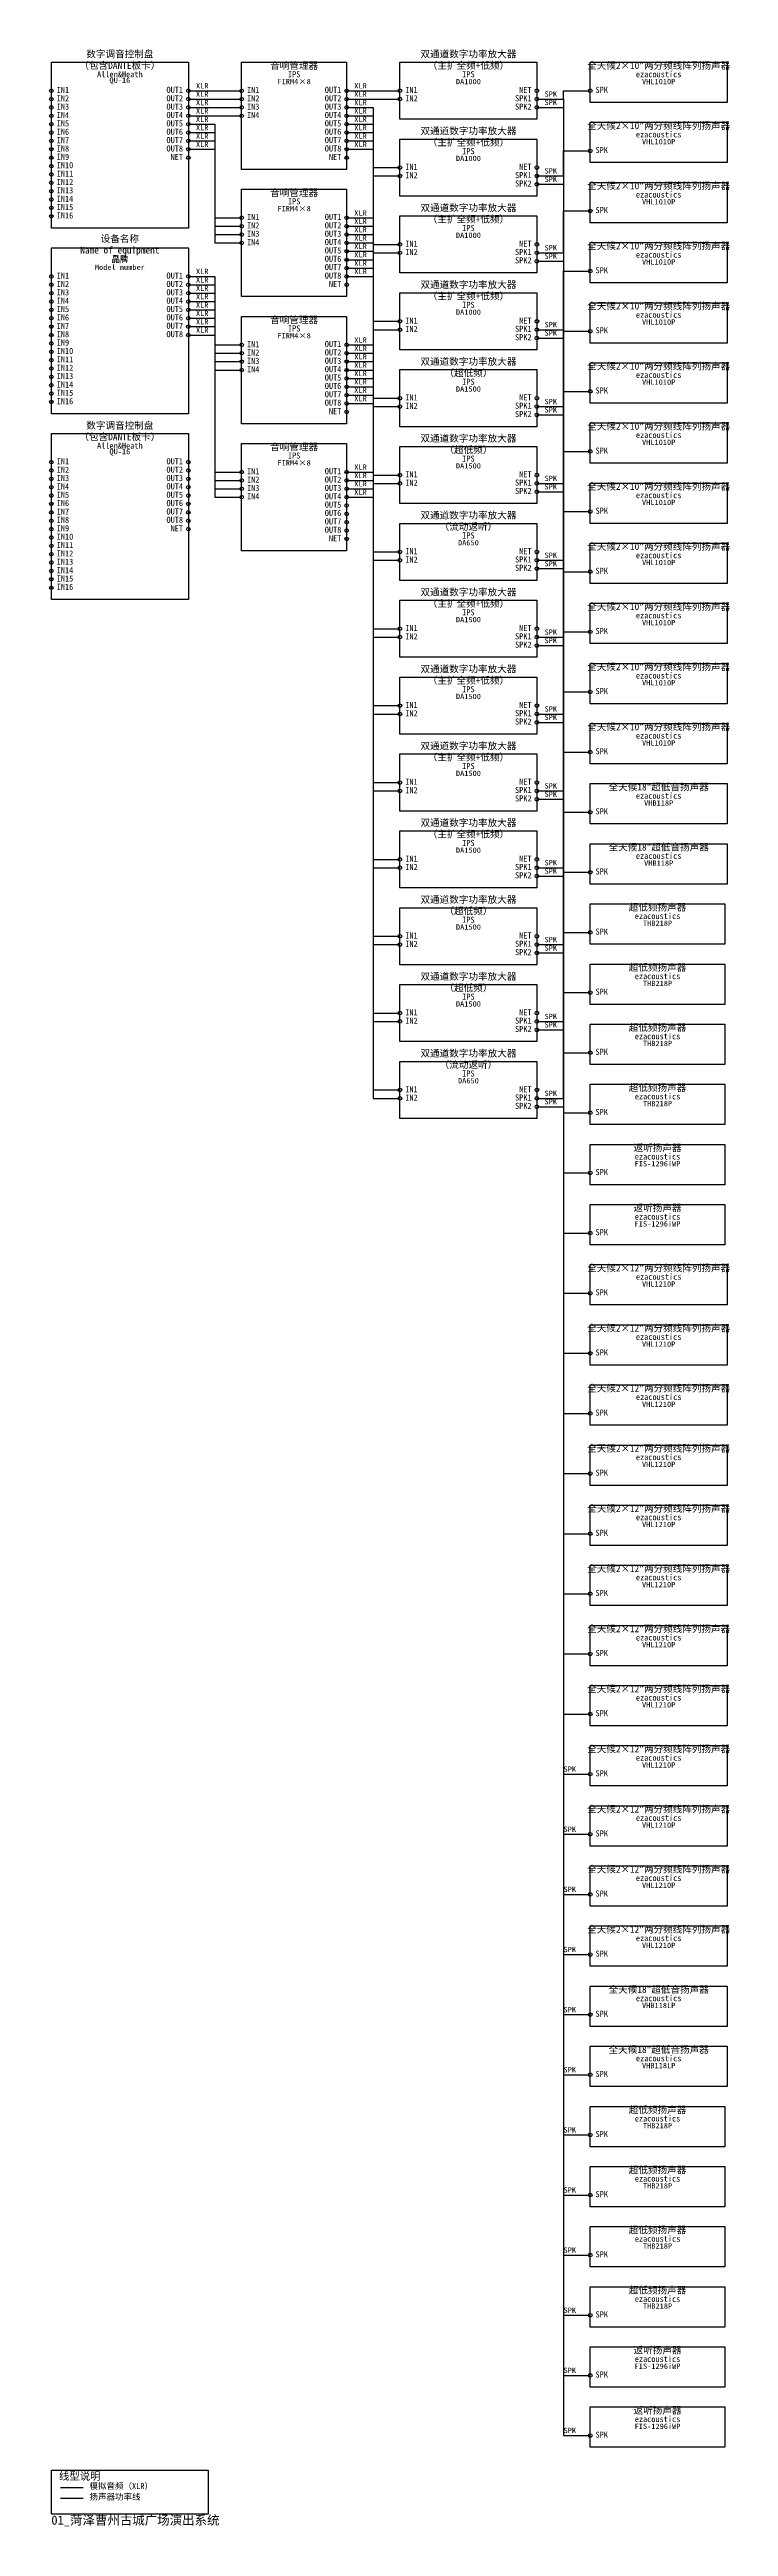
# Model space of a CAD drawing. Header units: metres. Extents: x 38 to 930, y -3278 to -23.
import ezdxf

# ---------------------------------------------------------------- set-up
doc = ezdxf.new("R2010")
doc.units = ezdxf.units.M
for name, color, linetype in [('DEVICES', 7, 'Continuous'), ('LABELS', 7, 'Continuous'), ('LEGEND', 7, 'Continuous'), ('PORTS', 6, 'Continuous'), ('WIRE_LABELS', 7, 'Continuous'), ('WIRES_ANALOG', 4, 'Continuous'), ('WIRES_SPEAKER', 1, 'Continuous')]:
    doc.layers.add(name, color=color, linetype=linetype)
doc.styles.add('CJK', font='simsun.ttc')

msp = doc.modelspace()

# ---------------------------------------------------------------- linework, layer by layer
at = {"layer": 'DEVICES', "color": 7, "lineweight": 25, "true_color": 0xb4b2a9}
for points in [[(40, -40), (220, -40), (220, -258), (40, -258), (40, -40)], [(290, -40), (428, -40), (428, -181), (290, -181), (290, -40)], [(498, -40), (678, -40), (678, -115), (498, -115), (498, -40)], [(748, -40), (928, -40), (928, -93), (748, -93), (748, -40)], [(748, -119), (928, -119), (928, -172), (748, -172), (748, -119)], [(498, -141), (678, -141), (678, -216), (498, -216), (498, -141)], [(290, -207), (428, -207), (428, -348), (290, -348), (290, -207)], [(748, -198), (928, -198), (928, -251), (748, -251), (748, -198)], [(498, -242), (678, -242), (678, -317), (498, -317), (498, -242)], [(40, -284), (220, -284), (220, -502), (40, -502), (40, -284)], [(748, -277), (928, -277), (928, -330), (748, -330), (748, -277)], [(498, -343), (678, -343), (678, -418), (498, -418), (498, -343)], [(748, -356), (928, -356), (928, -409), (748, -409), (748, -356)], [(290, -374), (428, -374), (428, -515), (290, -515), (290, -374)], [(498, -444), (678, -444), (678, -519), (498, -519), (498, -444)], [(748, -435), (928, -435), (928, -488), (748, -488), (748, -435)], [(748, -514), (928, -514), (928, -567), (748, -567), (748, -514)], [(40, -528), (220, -528), (220, -746), (40, -746), (40, -528)], [(290, -541), (428, -541), (428, -682), (290, -682), (290, -541)], [(498, -545), (678, -545), (678, -620), (498, -620), (498, -545)], [(748, -593), (928, -593), (928, -646), (748, -646), (748, -593)], [(498, -646), (678, -646), (678, -721), (498, -721), (498, -646)], [(748, -672), (928, -672), (928, -725), (748, -725), (748, -672)], [(498, -747), (678, -747), (678, -822), (498, -822), (498, -747)], [(748, -751), (928, -751), (928, -804), (748, -804), (748, -751)], [(748, -830), (928, -830), (928, -883), (748, -883), (748, -830)], [(498, -848), (678, -848), (678, -923), (498, -923), (498, -848)], [(748, -909), (928, -909), (928, -962), (748, -962), (748, -909)], [(498, -949), (678, -949), (678, -1024), (498, -1024), (498, -949)], [(748, -988), (928, -988), (928, -1041), (748, -1041), (748, -988)], [(498, -1050), (678, -1050), (678, -1125), (498, -1125), (498, -1050)], [(748, -1067), (928, -1067), (928, -1120), (748, -1120), (748, -1067)], [(498, -1151), (678, -1151), (678, -1226), (498, -1226), (498, -1151)], [(748, -1146), (925, -1146), (925, -1199), (748, -1199), (748, -1146)], [(748, -1225), (925, -1225), (925, -1278), (748, -1278), (748, -1225)], [(498, -1252), (678, -1252), (678, -1327), (498, -1327), (498, -1252)], [(748, -1304), (925, -1304), (925, -1357), (748, -1357), (748, -1304)], [(498, -1353), (678, -1353), (678, -1428), (498, -1428), (498, -1353)], [(748, -1383), (925, -1383), (925, -1436), (748, -1436), (748, -1383)], [(748, -1462), (925, -1462), (925, -1515), (748, -1515), (748, -1462)], [(748, -1541), (925, -1541), (925, -1594), (748, -1594), (748, -1541)], [(748, -1620), (928, -1620), (928, -1673), (748, -1673), (748, -1620)], [(748, -1699), (928, -1699), (928, -1752), (748, -1752), (748, -1699)], [(748, -1778), (928, -1778), (928, -1831), (748, -1831), (748, -1778)], [(748, -1857), (928, -1857), (928, -1910), (748, -1910), (748, -1857)], [(748, -1936), (928, -1936), (928, -1989), (748, -1989), (748, -1936)], [(748, -2015), (928, -2015), (928, -2068), (748, -2068), (748, -2015)], [(748, -2094), (928, -2094), (928, -2147), (748, -2147), (748, -2094)], [(748, -2173), (928, -2173), (928, -2226), (748, -2226), (748, -2173)], [(748, -2252), (928, -2252), (928, -2305), (748, -2305), (748, -2252)], [(748, -2331), (928, -2331), (928, -2384), (748, -2384), (748, -2331)], [(748, -2410), (928, -2410), (928, -2463), (748, -2463), (748, -2410)], [(748, -2489), (928, -2489), (928, -2542), (748, -2542), (748, -2489)], [(748, -2568), (928, -2568), (928, -2621), (748, -2621), (748, -2568)], [(748, -2647), (928, -2647), (928, -2700), (748, -2700), (748, -2647)], [(748, -2726), (925, -2726), (925, -2779), (748, -2779), (748, -2726)], [(748, -2805), (925, -2805), (925, -2858), (748, -2858), (748, -2805)], [(748, -2884), (925, -2884), (925, -2937), (748, -2937), (748, -2884)], [(748, -2963), (925, -2963), (925, -3016), (748, -3016), (748, -2963)], [(748, -3042), (925, -3042), (925, -3095), (748, -3095), (748, -3042)], [(748, -3121), (925, -3121), (925, -3174), (748, -3174), (748, -3121)]]:
    msp.add_lwpolyline(points, dxfattribs=at)
at = {"layer": 'LEGEND', "linetype": 'CONTINUOUS', "true_color": 0x5dcaa5}
msp.add_line((52, -3227), (82, -3227), dxfattribs=at)
at = {"layer": 'LEGEND', "linetype": 'CONTINUOUS', "true_color": 0xe8655a}
msp.add_line((52, -3241), (82, -3241), dxfattribs=at)
at = {"layer": 'LEGEND', "color": 7, "lineweight": 25, "true_color": 0x8a8578}
msp.add_lwpolyline([(40, -3204), (246, -3204), (246, -3262), (40, -3262), (40, -3204)], dxfattribs=at)
at = {"layer": 'PORTS', "true_color": 0x5dcaa5}
for centre in [(40, -77.5), (40, -88.5), (40, -99.5), (220, -77.5), (220, -88.5), (220, -99.5), (290, -77.5), (290, -88.5), (290, -99.5), (428, -77.5), (428, -88.5), (428, -99.5), (498, -77.5), (498, -88.5), (40, -110.5), (40, -121.5), (40, -132.5), (220, -110.5), (220, -121.5), (220, -132.5), (290, -110.5), (428, -110.5), (428, -121.5), (428, -132.5), (40, -143.5), (40, -154.5), (220, -143.5), (220, -154.5), (428, -143.5), (428, -154.5), (40, -165.5), (40, -176.5), (40, -187.5), (498, -178.5), (498, -189.5), (40, -198.5), (40, -209.5), (40, -220.5), (40, -231.5), (40, -242.5), (290, -244.5), (290, -255.5), (428, -244.5), (428, -255.5), (290, -266.5), (290, -277.5), (428, -266.5), (428, -277.5), (428, -288.5), (498, -279.5), (498, -290.5), (40, -321.5), (220, -321.5), (428, -299.5), (428, -310.5), (428, -321.5), (40, -332.5), (40, -343.5), (40, -354.5), (220, -332.5), (220, -343.5), (220, -354.5), (40, -365.5), (40, -376.5), (40, -387.5), (220, -365.5), (220, -376.5), (220, -387.5), (498, -380.5), (498, -391.5), (40, -398.5), (40, -409.5), (40, -420.5), (220, -398.5), (290, -411.5), (290, -422.5), (428, -411.5), (428, -422.5), (40, -431.5), (40, -442.5), (40, -453.5), (290, -433.5), (290, -444.5), (428, -433.5), (428, -444.5), (428, -455.5), (40, -464.5), (40, -475.5), (40, -486.5), (428, -466.5), (428, -477.5), (428, -488.5), (498, -481.5), (498, -492.5), (40, -565.5), (40, -576.5), (40, -587.5), (220, -565.5), (220, -576.5), (220, -587.5), (290, -578.5), (428, -578.5), (498, -582.5), (40, -598.5), (40, -609.5), (40, -620.5), (220, -598.5), (220, -609.5), (220, -620.5), (290, -589.5), (290, -600.5), (290, -611.5), (428, -589.5), (428, -600.5), (428, -611.5), (498, -593.5), (40, -631.5), (40, -642.5), (220, -631.5), (220, -642.5), (428, -622.5), (428, -633.5), (428, -644.5), (40, -653.5), (40, -664.5), (40, -675.5), (428, -655.5), (498, -683.5), (40, -686.5), (40, -697.5), (40, -708.5), (498, -694.5), (40, -719.5), (40, -730.5), (498, -784.5), (498, -795.5), (498, -885.5), (498, -896.5), (498, -986.5), (498, -997.5), (498, -1087.5), (498, -1098.5), (498, -1188.5), (498, -1199.5), (498, -1289.5), (498, -1300.5), (498, -1390.5), (498, -1401.5)]:
    msp.add_circle(centre, 2.4, dxfattribs=at)
at = {"layer": 'PORTS', "true_color": 0xb07cd9}
for centre in [(678, -77.5), (220, -165.5), (428, -165.5), (678, -178.5), (678, -279.5), (428, -332.5), (678, -380.5), (678, -481.5), (428, -499.5), (678, -582.5), (220, -653.5), (428, -666.5), (678, -683.5), (678, -784.5), (678, -885.5), (678, -986.5), (678, -1087.5), (678, -1188.5), (678, -1289.5), (678, -1390.5)]:
    msp.add_circle(centre, 2.4, dxfattribs=at)
at = {"layer": 'PORTS', "true_color": 0xe8655a}
for centre in [(678, -88.5), (678, -99.5), (748, -77.5), (748, -156.5), (678, -189.5), (678, -200.5), (748, -235.5), (678, -290.5), (678, -301.5), (748, -314.5), (678, -391.5), (678, -402.5), (748, -393.5), (748, -472.5), (678, -492.5), (678, -503.5), (748, -551.5), (678, -593.5), (678, -604.5), (748, -630.5), (678, -694.5), (678, -705.5), (748, -709.5), (678, -795.5), (678, -806.5), (748, -788.5), (748, -867.5), (678, -896.5), (678, -907.5), (748, -946.5), (678, -997.5), (678, -1008.5), (748, -1025.5), (678, -1098.5), (748, -1104.5), (678, -1109.5), (678, -1199.5), (748, -1183.5), (678, -1210.5), (748, -1262.5), (678, -1300.5), (678, -1311.5), (748, -1341.5), (678, -1401.5), (678, -1412.5), (748, -1420.5), (748, -1499.5), (748, -1578.5), (748, -1657.5), (748, -1736.5), (748, -1815.5), (748, -1894.5), (748, -1973.5), (748, -2052.5), (748, -2131.5), (748, -2210.5), (748, -2289.5), (748, -2368.5), (748, -2447.5), (748, -2526.5), (748, -2605.5), (748, -2684.5), (748, -2763.5), (748, -2842.5), (748, -2921.5), (748, -3000.5), (748, -3079.5), (748, -3158.5)]:
    msp.add_circle(centre, 2.4, dxfattribs=at)
at = {"layer": 'WIRES_ANALOG', "linetype": 'CONTINUOUS', "true_color": 0x5dcaa5}
for points in [[(220, -77.5), (230, -77.5), (255, -77.5), (255, -77.5), (280, -77.5), (290, -77.5)], [(220, -88.5), (230, -88.5), (255, -88.5), (255, -88.5), (280, -88.5), (290, -88.5)], [(428, -77.5), (438, -77.5), (463, -77.5), (463, -77.5), (488, -77.5), (498, -77.5)], [(428, -88.5), (438, -88.5), (463, -88.5), (463, -88.5), (488, -88.5), (498, -88.5)], [(220, -99.5), (230, -99.5), (255, -99.5), (255, -99.5), (280, -99.5), (290, -99.5)], [(220, -110.5), (230, -110.5), (255, -110.5), (255, -110.5), (280, -110.5), (290, -110.5)], [(220, -121.5), (230, -121.5), (255, -121.5), (255, -244.5), (280, -244.5), (290, -244.5)], [(428, -99.5), (438, -99.5), (463, -99.5), (463, -178.5), (488, -178.5), (498, -178.5)], [(428, -110.5), (438, -110.5), (463, -110.5), (463, -189.5), (488, -189.5), (498, -189.5)], [(428, -121.5), (438, -121.5), (463, -121.5), (463, -279.5), (488, -279.5), (498, -279.5)], [(220, -132.5), (230, -132.5), (255, -132.5), (255, -255.5), (280, -255.5), (290, -255.5)], [(220, -143.5), (230, -143.5), (255, -143.5), (255, -266.5), (280, -266.5), (290, -266.5)], [(220, -154.5), (230, -154.5), (255, -154.5), (255, -277.5), (280, -277.5), (290, -277.5)], [(428, -132.5), (438, -132.5), (463, -132.5), (463, -290.5), (488, -290.5), (498, -290.5)], [(428, -143.5), (438, -143.5), (463, -143.5), (463, -380.5), (488, -380.5), (498, -380.5)], [(428, -154.5), (438, -154.5), (463, -154.5), (463, -391.5), (488, -391.5), (498, -391.5)], [(428, -244.5), (438, -244.5), (463, -244.5), (463, -481.5), (488, -481.5), (498, -481.5)], [(428, -255.5), (438, -255.5), (463, -255.5), (463, -492.5), (488, -492.5), (498, -492.5)], [(428, -266.5), (438, -266.5), (463, -266.5), (463, -582.5), (488, -582.5), (498, -582.5)], [(428, -277.5), (438, -277.5), (463, -277.5), (463, -593.5), (488, -593.5), (498, -593.5)], [(428, -288.5), (438, -288.5), (463, -288.5), (463, -683.5), (488, -683.5), (498, -683.5)], [(220, -321.5), (230, -321.5), (255, -321.5), (255, -411.5), (280, -411.5), (290, -411.5)], [(428, -299.5), (438, -299.5), (463, -299.5), (463, -694.5), (488, -694.5), (498, -694.5)], [(428, -310.5), (438, -310.5), (463, -310.5), (463, -784.5), (488, -784.5), (498, -784.5)], [(428, -321.5), (438, -321.5), (463, -321.5), (463, -795.5), (488, -795.5), (498, -795.5)], [(220, -332.5), (230, -332.5), (255, -332.5), (255, -422.5), (280, -422.5), (290, -422.5)], [(220, -343.5), (230, -343.5), (255, -343.5), (255, -433.5), (280, -433.5), (290, -433.5)], [(220, -354.5), (230, -354.5), (255, -354.5), (255, -444.5), (280, -444.5), (290, -444.5)], [(220, -365.5), (230, -365.5), (255, -365.5), (255, -578.5), (280, -578.5), (290, -578.5)], [(220, -376.5), (230, -376.5), (255, -376.5), (255, -589.5), (280, -589.5), (290, -589.5)], [(220, -387.5), (230, -387.5), (255, -387.5), (255, -600.5), (280, -600.5), (290, -600.5)], [(220, -398.5), (230, -398.5), (255, -398.5), (255, -611.5), (280, -611.5), (290, -611.5)], [(428, -411.5), (438, -411.5), (463, -411.5), (463, -885.5), (488, -885.5), (498, -885.5)], [(428, -422.5), (438, -422.5), (463, -422.5), (463, -896.5), (488, -896.5), (498, -896.5)], [(428, -433.5), (438, -433.5), (463, -433.5), (463, -986.5), (488, -986.5), (498, -986.5)], [(428, -444.5), (438, -444.5), (463, -444.5), (463, -997.5), (488, -997.5), (498, -997.5)], [(428, -455.5), (438, -455.5), (463, -455.5), (463, -1087.5), (488, -1087.5), (498, -1087.5)], [(428, -466.5), (438, -466.5), (463, -466.5), (463, -1098.5), (488, -1098.5), (498, -1098.5)], [(428, -477.5), (438, -477.5), (463, -477.5), (463, -1188.5), (488, -1188.5), (498, -1188.5)], [(428, -488.5), (438, -488.5), (463, -488.5), (463, -1199.5), (488, -1199.5), (498, -1199.5)], [(428, -578.5), (438, -578.5), (463, -578.5), (463, -1289.5), (488, -1289.5), (498, -1289.5)], [(428, -589.5), (438, -589.5), (463, -589.5), (463, -1300.5), (488, -1300.5), (498, -1300.5)], [(428, -600.5), (438, -600.5), (463, -600.5), (463, -1390.5), (488, -1390.5), (498, -1390.5)], [(428, -611.5), (438, -611.5), (463, -611.5), (463, -1401.5), (488, -1401.5), (498, -1401.5)]]:
    msp.add_lwpolyline(points, dxfattribs=at)
at = {"layer": 'WIRES_SPEAKER', "linetype": 'CONTINUOUS', "true_color": 0xe8655a}
for points in [[(678, -88.5), (688, -88.5), (713, -88.5), (713, -77.5), (738, -77.5), (748, -77.5)], [(678, -88.5), (688, -88.5), (713, -88.5), (713, -2289.5), (738, -2289.5), (748, -2289.5)], [(678, -99.5), (688, -99.5), (713, -99.5), (713, -1183.5), (738, -1183.5), (748, -1183.5)], [(678, -189.5), (688, -189.5), (713, -189.5), (713, -156.5), (738, -156.5), (748, -156.5)], [(678, -189.5), (688, -189.5), (713, -189.5), (713, -2368.5), (738, -2368.5), (748, -2368.5)], [(678, -200.5), (688, -200.5), (713, -200.5), (713, -1262.5), (738, -1262.5), (748, -1262.5)], [(678, -290.5), (688, -290.5), (713, -290.5), (713, -235.5), (738, -235.5), (748, -235.5)], [(678, -290.5), (688, -290.5), (713, -290.5), (713, -2447.5), (738, -2447.5), (748, -2447.5)], [(678, -301.5), (688, -301.5), (713, -301.5), (713, -1341.5), (738, -1341.5), (748, -1341.5)], [(678, -391.5), (688, -391.5), (713, -391.5), (713, -314.5), (738, -314.5), (748, -314.5)], [(678, -391.5), (688, -391.5), (713, -391.5), (713, -2526.5), (738, -2526.5), (748, -2526.5)], [(678, -492.5), (688, -492.5), (713, -492.5), (713, -393.5), (738, -393.5), (748, -393.5)], [(678, -402.5), (688, -402.5), (713, -402.5), (713, -1420.5), (738, -1420.5), (748, -1420.5)], [(678, -593.5), (688, -593.5), (713, -593.5), (713, -472.5), (738, -472.5), (748, -472.5)], [(678, -492.5), (688, -492.5), (713, -492.5), (713, -2605.5), (738, -2605.5), (748, -2605.5)], [(678, -503.5), (688, -503.5), (713, -503.5), (713, -1499.5), (738, -1499.5), (748, -1499.5)], [(678, -694.5), (688, -694.5), (713, -694.5), (713, -551.5), (738, -551.5), (748, -551.5)], [(678, -593.5), (688, -593.5), (713, -593.5), (713, -2684.5), (738, -2684.5), (748, -2684.5)], [(678, -604.5), (688, -604.5), (713, -604.5), (713, -1578.5), (738, -1578.5), (748, -1578.5)], [(678, -795.5), (688, -795.5), (713, -795.5), (713, -630.5), (738, -630.5), (748, -630.5)], [(678, -694.5), (688, -694.5), (713, -694.5), (713, -2763.5), (738, -2763.5), (748, -2763.5)], [(678, -705.5), (688, -705.5), (713, -705.5), (713, -1657.5), (738, -1657.5), (748, -1657.5)], [(678, -896.5), (688, -896.5), (713, -896.5), (713, -709.5), (738, -709.5), (748, -709.5)], [(678, -997.5), (688, -997.5), (713, -997.5), (713, -788.5), (738, -788.5), (748, -788.5)], [(678, -795.5), (688, -795.5), (713, -795.5), (713, -2842.5), (738, -2842.5), (748, -2842.5)], [(678, -806.5), (688, -806.5), (713, -806.5), (713, -1736.5), (738, -1736.5), (748, -1736.5)], [(678, -1098.5), (688, -1098.5), (713, -1098.5), (713, -867.5), (738, -867.5), (748, -867.5)], [(678, -896.5), (688, -896.5), (713, -896.5), (713, -2921.5), (738, -2921.5), (748, -2921.5)], [(678, -907.5), (688, -907.5), (713, -907.5), (713, -1815.5), (738, -1815.5), (748, -1815.5)], [(678, -1199.5), (688, -1199.5), (713, -1199.5), (713, -946.5), (738, -946.5), (748, -946.5)], [(678, -997.5), (688, -997.5), (713, -997.5), (713, -3000.5), (738, -3000.5), (748, -3000.5)], [(678, -1008.5), (688, -1008.5), (713, -1008.5), (713, -1894.5), (738, -1894.5), (748, -1894.5)], [(678, -1300.5), (688, -1300.5), (713, -1300.5), (713, -1025.5), (738, -1025.5), (748, -1025.5)], [(678, -1098.5), (688, -1098.5), (713, -1098.5), (713, -3079.5), (738, -3079.5), (748, -3079.5)], [(678, -1401.5), (688, -1401.5), (713, -1401.5), (713, -1104.5), (738, -1104.5), (748, -1104.5)], [(678, -1109.5), (688, -1109.5), (713, -1109.5), (713, -1973.5), (738, -1973.5), (748, -1973.5)], [(678, -1199.5), (688, -1199.5), (713, -1199.5), (713, -3158.5), (738, -3158.5), (748, -3158.5)], [(678, -1210.5), (688, -1210.5), (713, -1210.5), (713, -2052.5), (738, -2052.5), (748, -2052.5)], [(678, -1311.5), (688, -1311.5), (713, -1311.5), (713, -2131.5), (738, -2131.5), (748, -2131.5)], [(678, -1412.5), (688, -1412.5), (713, -1412.5), (713, -2210.5), (738, -2210.5), (748, -2210.5)]]:
    msp.add_lwpolyline(points, dxfattribs=at)

# ---------------------------------------------------------------- texts
at = {"layer": 'LABELS', "true_color": 0xf1efe8, "style": 'CJK'}
for s, insert, char_height, attachment_point in [('数字调音控制盘\\P（包含DANTE板卡）', (130, -50), 9, 8), ('双通道数字功率放大器\\P（主扩全频+低频）', (588, -50), 9, 8), ('音响管理器', (359, -50), 9, 8), ('全天候2×10"两分频线阵列扬声器', (838, -50), 9, 8), ('双通道数字功率放大器\\P（主扩全频+低频）', (588, -151), 9, 8), ('全天候2×10"两分频线阵列扬声器', (838, -129), 9, 8), ('音响管理器', (359, -217), 9, 8), ('双通道数字功率放大器\\P（主扩全频+低频）', (588, -252), 9, 8), ('全天候2×10"两分频线阵列扬声器', (838, -208), 9, 8), ('设备名称\\PName of equipment', (130, -294), 9, 8), ('全天候2×10"两分频线阵列扬声器', (838, -287), 9, 8), ('双通道数字功率放大器\\P（主扩全频+低频）', (588, -353), 9, 8), ('全天候2×10"两分频线阵列扬声器', (838, -366), 9, 8), ('音响管理器', (359, -384), 9, 8), ('双通道数字功率放大器\\P（超低频）', (588, -454), 9, 8), ('全天候2×10"两分频线阵列扬声器', (838, -445), 9, 8), ('数字调音控制盘\\P（包含DANTE板卡）', (130, -538), 9, 8), ('全天候2×10"两分频线阵列扬声器', (838, -524), 9, 8), ('音响管理器', (359, -551), 9, 8), ('双通道数字功率放大器\\P（超低频）', (588, -555), 9, 8), ('全天候2×10"两分频线阵列扬声器', (838, -603), 9, 8), ('双通道数字功率放大器\\P（流动返听）', (588, -656), 9, 8), ('全天候2×10"两分频线阵列扬声器', (838, -682), 9, 8), ('双通道数字功率放大器\\P（主扩全频+低频）', (588, -757), 9, 8), ('全天候2×10"两分频线阵列扬声器', (838, -761), 9, 8), ('双通道数字功率放大器\\P（主扩全频+低频）', (588, -858), 9, 8), ('全天候2×10"两分频线阵列扬声器', (838, -840), 9, 8), ('全天候2×10"两分频线阵列扬声器', (838, -919), 9, 8), ('双通道数字功率放大器\\P（主扩全频+低频）', (588, -959), 9, 8), ('全天候18"超低音扬声器', (838, -998), 9, 8), ('双通道数字功率放大器\\P（主扩全频+低频）', (588, -1060), 9, 8), ('全天候18"超低音扬声器', (838, -1077), 9, 8), ('双通道数字功率放大器\\P（超低频）', (588, -1161), 9, 8), ('超低频扬声器', (836.5, -1156), 9, 8), ('双通道数字功率放大器\\P（超低频）', (588, -1262), 9, 8), ('超低频扬声器', (836.5, -1235), 9, 8), ('超低频扬声器', (836.5, -1314), 9, 8), ('双通道数字功率放大器\\P（流动返听）', (588, -1363), 9, 8), ('超低频扬声器', (836.5, -1393), 9, 8), ('返听扬声器', (836.5, -1472), 9, 8), ('返听扬声器', (836.5, -1551), 9, 8), ('全天候2×12"两分频线阵列扬声器', (838, -1630), 9, 8), ('全天候2×12"两分频线阵列扬声器', (838, -1709), 9, 8), ('全天候2×12"两分频线阵列扬声器', (838, -1788), 9, 8), ('全天候2×12"两分频线阵列扬声器', (838, -1867), 9, 8), ('全天候2×12"两分频线阵列扬声器', (838, -1946), 9, 8), ('全天候2×12"两分频线阵列扬声器', (838, -2025), 9, 8), ('全天候2×12"两分频线阵列扬声器', (838, -2104), 9, 8), ('全天候2×12"两分频线阵列扬声器', (838, -2183), 9, 8), ('全天候2×12"两分频线阵列扬声器', (838, -2262), 9, 8), ('全天候2×12"两分频线阵列扬声器', (838, -2341), 9, 8), ('全天候2×12"两分频线阵列扬声器', (838, -2420), 9, 8), ('全天候2×12"两分频线阵列扬声器', (838, -2499), 9, 8), ('全天候18"超低音扬声器', (838, -2578), 9, 8), ('全天候18"超低音扬声器', (838, -2657), 9, 8), ('超低频扬声器', (836.5, -2736), 9, 8), ('超低频扬声器', (836.5, -2815), 9, 8), ('超低频扬声器', (836.5, -2894), 9, 8), ('超低频扬声器', (836.5, -2973), 9, 8), ('返听扬声器', (836.5, -3052), 9, 8), ('返听扬声器', (836.5, -3131), 9, 8), ('01_菏泽曹州古城广场演出系统', (40, -3278), 12, 7)]:
    msp.add_mtext(s, dxfattribs=dict(at, insert=insert, char_height=char_height, attachment_point=attachment_point))
at = {"layer": 'LABELS', "true_color": 0xc4c2b8, "char_height": 8, "attachment_point": 8, "style": 'CJK'}
for s, insert in [('Allen&Heath', (130, -60)), ('IPS', (359, -60)), ('IPS', (588, -60)), ('ezacoustics', (838, -60)), ('IPS', (588, -161)), ('ezacoustics', (838, -139)), ('IPS', (359, -227)), ('ezacoustics', (838, -218)), ('IPS', (588, -262)), ('ezacoustics', (838, -297)), ('品牌', (130, -304)), ('IPS', (588, -363)), ('IPS', (359, -394)), ('ezacoustics', (838, -376)), ('ezacoustics', (838, -455)), ('IPS', (588, -464)), ('Allen&Heath', (130, -548)), ('IPS', (359, -561)), ('ezacoustics', (838, -534)), ('IPS', (588, -565)), ('ezacoustics', (838, -613)), ('IPS', (588, -666)), ('ezacoustics', (838, -692)), ('IPS', (588, -767)), ('ezacoustics', (838, -771)), ('ezacoustics', (838, -850)), ('IPS', (588, -868)), ('ezacoustics', (838, -929)), ('IPS', (588, -969)), ('ezacoustics', (838, -1008)), ('IPS', (588, -1070)), ('ezacoustics', (838, -1087)), ('IPS', (588, -1171)), ('ezacoustics', (836.5, -1166)), ('ezacoustics', (836.5, -1245)), ('IPS', (588, -1272)), ('ezacoustics', (836.5, -1324)), ('IPS', (588, -1373)), ('ezacoustics', (836.5, -1403)), ('ezacoustics', (836.5, -1482)), ('ezacoustics', (836.5, -1561)), ('ezacoustics', (838, -1640)), ('ezacoustics', (838, -1719)), ('ezacoustics', (838, -1798)), ('ezacoustics', (838, -1877)), ('ezacoustics', (838, -1956)), ('ezacoustics', (838, -2035)), ('ezacoustics', (838, -2114)), ('ezacoustics', (838, -2193)), ('ezacoustics', (838, -2272)), ('ezacoustics', (838, -2351)), ('ezacoustics', (838, -2430)), ('ezacoustics', (838, -2509)), ('ezacoustics', (838, -2588)), ('ezacoustics', (838, -2667)), ('ezacoustics', (836.5, -2746)), ('ezacoustics', (836.5, -2825)), ('ezacoustics', (836.5, -2904)), ('ezacoustics', (836.5, -2983)), ('ezacoustics', (836.5, -3062)), ('ezacoustics', (836.5, -3141))]:
    msp.add_mtext(s, dxfattribs=dict(at, insert=insert))
at = {"layer": 'LABELS', "true_color": 0x9a978d, "char_height": 7, "attachment_point": 8, "style": 'CJK'}
for s, insert in [('QU-16', (130, -69)), ('FIRM4×8', (359, -69)), ('DA1000', (588, -69)), ('VHL1010P', (838, -69)), ('VHL1010P', (838, -148)), ('DA1000', (588, -170)), ('VHL1010P', (838, -227)), ('FIRM4×8', (359, -236)), ('DA1000', (588, -271)), ('型号\\PModel number', (130, -313)), ('VHL1010P', (838, -306)), ('DA1000', (588, -372)), ('VHL1010P', (838, -385)), ('FIRM4×8', (359, -403)), ('DA1500', (588, -473)), ('VHL1010P', (838, -464)), ('QU-16', (130, -557)), ('VHL1010P', (838, -543)), ('FIRM4×8', (359, -570)), ('DA1500', (588, -574)), ('VHL1010P', (838, -622)), ('DA650', (588, -675)), ('VHL1010P', (838, -701)), ('DA1500', (588, -776)), ('VHL1010P', (838, -780)), ('DA1500', (588, -877)), ('VHL1010P', (838, -859)), ('VHL1010P', (838, -938)), ('DA1500', (588, -978)), ('VHB118P', (838, -1017)), ('DA1500', (588, -1079)), ('VHB118P', (838, -1096)), ('THB218P', (836.5, -1175)), ('DA1500', (588, -1180)), ('THB218P', (836.5, -1254)), ('DA1500', (588, -1281)), ('THB218P', (836.5, -1333)), ('DA650', (588, -1382)), ('THB218P', (836.5, -1412)), ('FIS-1296iWP', (836.5, -1491)), ('FIS-1296iWP', (836.5, -1570)), ('VHL1210P', (838, -1649)), ('VHL1210P', (838, -1728)), ('VHL1210P', (838, -1807)), ('VHL1210P', (838, -1886)), ('VHL1210P', (838, -1965)), ('VHL1210P', (838, -2044)), ('VHL1210P', (838, -2123)), ('VHL1210P', (838, -2202)), ('VHL1210P', (838, -2281)), ('VHL1210P', (838, -2360)), ('VHL1210P', (838, -2439)), ('VHL1210P', (838, -2518)), ('VHB118LP', (838, -2597)), ('VHB118LP', (838, -2676)), ('THB218P', (836.5, -2755)), ('THB218P', (836.5, -2834)), ('THB218P', (836.5, -2913)), ('THB218P', (836.5, -2992)), ('FIS-1296iWP', (836.5, -3071)), ('FIS-1296iWP', (836.5, -3150))]:
    msp.add_mtext(s, dxfattribs=dict(at, insert=insert))
at = {"layer": 'LABELS', "true_color": 0xf5f5ec, "char_height": 8, "style": 'CJK'}
for s, insert, attachment_point in [('IN1', (47, -80.5), 7), ('IN2', (47, -91.5), 7), ('IN3', (47, -102.5), 7), ('OUT1', (213, -80.5), 9), ('OUT2', (213, -91.5), 9), ('OUT3', (213, -102.5), 9), ('IN1', (297, -80.5), 7), ('IN2', (297, -91.5), 7), ('IN3', (297, -102.5), 7), ('OUT1', (421, -80.5), 9), ('OUT2', (421, -91.5), 9), ('OUT3', (421, -102.5), 9), ('IN1', (505, -80.5), 7), ('IN2', (505, -91.5), 7), ('SPK1', (671, -91.5), 9), ('SPK2', (671, -102.5), 9), ('NET', (671, -80.5), 9), ('SPK', (755, -80.5), 7), ('IN4', (47, -113.5), 7), ('IN5', (47, -124.5), 7), ('IN6', (47, -135.5), 7), ('OUT4', (213, -113.5), 9), ('OUT5', (213, -124.5), 9), ('OUT6', (213, -135.5), 9), ('IN4', (297, -113.5), 7), ('OUT4', (421, -113.5), 9), ('OUT5', (421, -124.5), 9), ('OUT6', (421, -135.5), 9), ('IN7', (47, -146.5), 7), ('IN8', (47, -157.5), 7), ('IN9', (47, -168.5), 7), ('OUT7', (213, -146.5), 9), ('OUT8', (213, -157.5), 9), ('NET', (213, -168.5), 9), ('OUT7', (421, -146.5), 9), ('OUT8', (421, -157.5), 9), ('NET', (421, -168.5), 9), ('SPK', (755, -159.5), 7), ('IN10', (47, -179.5), 7), ('IN11', (47, -190.5), 7), ('IN12', (47, -201.5), 7), ('IN1', (505, -181.5), 7), ('IN2', (505, -192.5), 7), ('SPK1', (671, -192.5), 9), ('SPK2', (671, -203.5), 9), ('NET', (671, -181.5), 9), ('IN13', (47, -212.5), 7), ('IN14', (47, -223.5), 7), ('IN15', (47, -234.5), 7), ('IN16', (47, -245.5), 7), ('IN1', (297, -247.5), 7), ('IN2', (297, -258.5), 7), ('OUT1', (421, -247.5), 9), ('OUT2', (421, -258.5), 9), ('SPK', (755, -238.5), 7), ('IN3', (297, -269.5), 7), ('IN4', (297, -280.5), 7), ('OUT3', (421, -269.5), 9), ('OUT4', (421, -280.5), 9), ('OUT5', (421, -291.5), 9), ('IN1', (505, -282.5), 7), ('IN2', (505, -293.5), 7), ('SPK1', (671, -293.5), 9), ('NET', (671, -282.5), 9), ('IN1', (47, -324.5), 7), ('OUT1', (213, -324.5), 9), ('OUT6', (421, -302.5), 9), ('OUT7', (421, -313.5), 9), ('OUT8', (421, -324.5), 9), ('SPK2', (671, -304.5), 9), ('SPK', (755, -317.5), 7), ('IN2', (47, -335.5), 7), ('IN3', (47, -346.5), 7), ('IN4', (47, -357.5), 7), ('OUT2', (213, -335.5), 9), ('OUT3', (213, -346.5), 9), ('OUT4', (213, -357.5), 9), ('NET', (421, -335.5), 9), ('IN5', (47, -368.5), 7), ('IN6', (47, -379.5), 7), ('IN7', (47, -390.5), 7), ('OUT5', (213, -368.5), 9), ('OUT6', (213, -379.5), 9), ('OUT7', (213, -390.5), 9), ('IN1', (505, -383.5), 7), ('IN2', (505, -394.5), 7), ('SPK1', (671, -394.5), 9), ('NET', (671, -383.5), 9), ('SPK', (755, -396.5), 7), ('IN8', (47, -401.5), 7), ('IN9', (47, -412.5), 7), ('IN10', (47, -423.5), 7), ('OUT8', (213, -401.5), 9), ('IN1', (297, -414.5), 7), ('IN2', (297, -425.5), 7), ('OUT1', (421, -414.5), 9), ('OUT2', (421, -425.5), 9), ('SPK2', (671, -405.5), 9), ('IN11', (47, -434.5), 7), ('IN12', (47, -445.5), 7), ('IN13', (47, -456.5), 7), ('IN3', (297, -436.5), 7), ('IN4', (297, -447.5), 7), ('OUT3', (421, -436.5), 9), ('OUT4', (421, -447.5), 9), ('OUT5', (421, -458.5), 9), ('IN14', (47, -467.5), 7), ('IN15', (47, -478.5), 7), ('IN16', (47, -489.5), 7), ('OUT6', (421, -469.5), 9), ('OUT7', (421, -480.5), 9), ('OUT8', (421, -491.5), 9), ('IN1', (505, -484.5), 7), ('IN2', (505, -495.5), 7), ('SPK1', (671, -495.5), 9), ('NET', (671, -484.5), 9), ('SPK', (755, -475.5), 7), ('NET', (421, -502.5), 9), ('SPK2', (671, -506.5), 9), ('SPK', (755, -554.5), 7), ('IN1', (47, -568.5), 7), ('IN2', (47, -579.5), 7), ('IN3', (47, -590.5), 7), ('OUT1', (213, -568.5), 9), ('OUT2', (213, -579.5), 9), ('OUT3', (213, -590.5), 9), ('IN1', (297, -581.5), 7), ('IN2', (297, -592.5), 7), ('OUT1', (421, -581.5), 9), ('OUT2', (421, -592.5), 9), ('IN1', (505, -585.5), 7), ('NET', (671, -585.5), 9), ('IN4', (47, -601.5), 7), ('IN5', (47, -612.5), 7), ('IN6', (47, -623.5), 7), ('OUT4', (213, -601.5), 9), ('OUT5', (213, -612.5), 9), ('OUT6', (213, -623.5), 9), ('IN3', (297, -603.5), 7), ('IN4', (297, -614.5), 7), ('OUT3', (421, -603.5), 9), ('OUT4', (421, -614.5), 9), ('OUT5', (421, -625.5), 9), ('IN2', (505, -596.5), 7), ('SPK1', (671, -596.5), 9), ('SPK2', (671, -607.5), 9), ('IN7', (47, -634.5), 7), ('IN8', (47, -645.5), 7), ('IN9', (47, -656.5), 7), ('OUT7', (213, -634.5), 9), ('OUT8', (213, -645.5), 9), ('NET', (213, -656.5), 9), ('OUT6', (421, -636.5), 9), ('OUT7', (421, -647.5), 9), ('OUT8', (421, -658.5), 9), ('SPK', (755, -633.5), 7), ('IN10', (47, -667.5), 7), ('IN11', (47, -678.5), 7), ('IN12', (47, -689.5), 7), ('NET', (421, -669.5), 9), ('IN1', (505, -686.5), 7), ('NET', (671, -686.5), 9), ('IN13', (47, -700.5), 7), ('IN14', (47, -711.5), 7), ('IN15', (47, -722.5), 7), ('IN2', (505, -697.5), 7), ('SPK1', (671, -697.5), 9), ('SPK2', (671, -708.5), 9), ('SPK', (755, -712.5), 7), ('IN16', (47, -733.5), 7), ('IN1', (505, -787.5), 7), ('NET', (671, -787.5), 9), ('IN2', (505, -798.5), 7), ('SPK1', (671, -798.5), 9), ('SPK2', (671, -809.5), 9), ('SPK', (755, -791.5), 7), ('SPK', (755, -870.5), 7), ('IN1', (505, -888.5), 7), ('IN2', (505, -899.5), 7), ('SPK1', (671, -899.5), 9), ('SPK2', (671, -910.5), 9), ('NET', (671, -888.5), 9), ('SPK', (755, -949.5), 7), ('IN1', (505, -989.5), 7), ('IN2', (505, -1000.5), 7), ('SPK1', (671, -1000.5), 9), ('SPK2', (671, -1011.5), 9), ('NET', (671, -989.5), 9), ('SPK', (755, -1028.5), 7), ('IN1', (505, -1090.5), 7), ('IN2', (505, -1101.5), 7), ('SPK1', (671, -1101.5), 9), ('SPK2', (671, -1112.5), 9), ('NET', (671, -1090.5), 9), ('SPK', (755, -1107.5), 7), ('IN1', (505, -1191.5), 7), ('IN2', (505, -1202.5), 7), ('SPK1', (671, -1202.5), 9), ('NET', (671, -1191.5), 9), ('SPK', (755, -1186.5), 7), ('SPK2', (671, -1213.5), 9), ('SPK', (755, -1265.5), 7), ('IN1', (505, -1292.5), 7), ('IN2', (505, -1303.5), 7), ('SPK1', (671, -1303.5), 9), ('NET', (671, -1292.5), 9), ('SPK2', (671, -1314.5), 9), ('SPK', (755, -1344.5), 7), ('IN1', (505, -1393.5), 7), ('IN2', (505, -1404.5), 7), ('SPK1', (671, -1404.5), 9), ('NET', (671, -1393.5), 9), ('SPK2', (671, -1415.5), 9), ('SPK', (755, -1423.5), 7), ('SPK', (755, -1502.5), 7), ('SPK', (755, -1581.5), 7), ('SPK', (755, -1660.5), 7), ('SPK', (755, -1739.5), 7), ('SPK', (755, -1818.5), 7), ('SPK', (755, -1897.5), 7), ('SPK', (755, -1976.5), 7), ('SPK', (755, -2055.5), 7), ('SPK', (755, -2134.5), 7), ('SPK', (755, -2213.5), 7), ('SPK', (755, -2292.5), 7), ('SPK', (755, -2371.5), 7), ('SPK', (755, -2450.5), 7), ('SPK', (755, -2529.5), 7), ('SPK', (755, -2608.5), 7), ('SPK', (755, -2687.5), 7), ('SPK', (755, -2766.5), 7), ('SPK', (755, -2845.5), 7), ('SPK', (755, -2924.5), 7), ('SPK', (755, -3003.5), 7), ('SPK', (755, -3082.5), 7), ('SPK', (755, -3161.5), 7)]:
    msp.add_mtext(s, dxfattribs=dict(at, insert=insert, attachment_point=attachment_point))
at = {"layer": 'LEGEND', "true_color": 0xf1efe8, "insert": (50, -3218), "char_height": 10, "attachment_point": 7, "style": 'CJK'}
msp.add_mtext('线型说明', dxfattribs=at)
at = {"layer": 'LEGEND', "true_color": 0xe8e6dd, "char_height": 8, "attachment_point": 7, "style": 'CJK'}
for s, insert in [('模拟音频（XLR）', (90, -3230)), ('扬声器功率线', (90, -3244))]:
    msp.add_mtext(s, dxfattribs=dict(at, insert=insert))
at = {"layer": 'WIRE_LABELS', "true_color": 0x5dcaa5, "char_height": 7, "attachment_point": 7, "style": 'CJK'}
for insert in [(230, -74.5), (230, -85.5), (230, -96.5), (438, -74.5), (438, -85.5), (438, -96.5), (230, -107.5), (230, -118.5), (230, -129.5), (438, -107.5), (438, -118.5), (438, -129.5), (230, -140.5), (230, -151.5), (438, -140.5), (438, -151.5), (438, -241.5), (438, -252.5), (438, -263.5), (438, -274.5), (438, -285.5), (438, -296.5), (230, -318.5), (230, -329.5), (438, -307.5), (438, -318.5), (230, -340.5), (230, -351.5), (230, -362.5), (230, -373.5), (230, -384.5), (230, -395.5), (438, -408.5), (438, -419.5), (438, -430.5), (438, -441.5), (438, -452.5), (438, -463.5), (438, -474.5), (438, -485.5), (438, -575.5), (438, -586.5), (438, -597.5), (438, -608.5)]:
    msp.add_mtext('XLR', dxfattribs=dict(at, insert=insert))
at = {"layer": 'WIRE_LABELS', "true_color": 0xe8655a, "char_height": 7, "attachment_point": 7, "style": 'CJK'}
for insert in [(688, -85.5), (688, -96.5), (688, -186.5), (688, -197.5), (688, -287.5), (688, -298.5), (688, -388.5), (688, -399.5), (688, -489.5), (688, -500.5), (688, -590.5), (688, -601.5), (688, -691.5), (688, -702.5), (688, -792.5), (688, -803.5), (688, -893.5), (688, -904.5), (688, -994.5), (688, -1005.5), (688, -1095.5), (688, -1106.5), (688, -1196.5), (688, -1207.5), (688, -1297.5), (688, -1308.5), (688, -1398.5), (688, -1409.5), (713, -2286.5), (713, -2365.5), (713, -2444.5), (713, -2523.5), (713, -2602.5), (713, -2681.5), (713, -2760.5), (713, -2839.5), (713, -2918.5), (713, -2997.5), (713, -3076.5), (713, -3155.5)]:
    msp.add_mtext('SPK', dxfattribs=dict(at, insert=insert))

doc.saveas('drawing.dxf')
